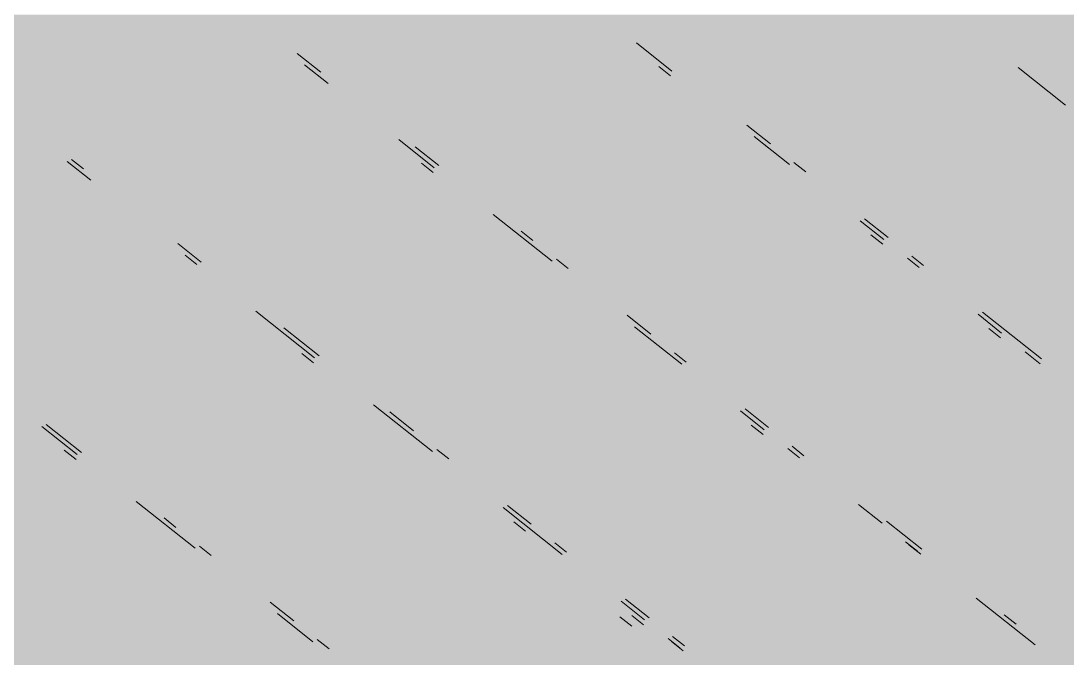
# Model space of a CAD drawing. Header units: millimetres. Extents: x 5 to 1315, y 5 to 292.
# Drawn here: x 1183.984 to 1186.931, y 97.095 to 98.889 of the extents above; entities that cross this region are included whole.
import ezdxf

# ---------------------------------------------------------------- set-up
doc = ezdxf.new("R2010")
doc.units = ezdxf.units.MM
doc.layers.add('EXISTING', color=7, linetype='Continuous')
doc.layers.add('IMAGES', color=7, linetype='Continuous')

# ---------------------------------------------------------------- blocks, each defined once
blk = doc.blocks.new('SHEET_03')
at = {"layer": 'EXISTING', "color": 250, "lineweight": 9}
for p, q in [((285.718, 98.827), (285.8176, 98.748)), ((284.8292, 98.7451), (284.7628, 98.7978)), ((284.7835, 98.7656), (284.8499, 98.7129)), ((285.8145, 98.7344), (285.7813, 98.7607)), ((286.7939, 98.7576), (286.9267, 98.6522)), ((286.0956, 98.5432), (286.0293, 98.5958)), ((286.05, 98.5636), (286.1496, 98.4846)), ((286.0925, 98.5295), (286.0593, 98.5559)), ((285.0491, 98.5549), (285.1487, 98.4759)), ((285.1612, 98.4818), (285.0948, 98.5344)), ((284.1603, 98.473), (284.1271, 98.4994)), ((284.1146, 98.4935), (284.181, 98.4408)), ((285.1456, 98.4623), (285.1124, 98.4886)), ((286.1952, 98.4641), (286.162, 98.4905)), ((285.3147, 98.3442), (285.4806, 98.2125)), ((286.3487, 98.3266), (286.4151, 98.2739)), ((286.4276, 98.2798), (286.3612, 98.3324)), ((285.4267, 98.271), (285.3935, 98.2974)), ((284.4923, 98.2096), (284.4259, 98.2623)), ((286.412, 98.2603), (286.3788, 98.2866)), ((284.4466, 98.2301), (284.4798, 98.2038)), ((285.5263, 98.192), (285.4931, 98.2184)), ((286.4815, 98.2212), (286.5147, 98.1949)), ((286.5272, 98.2007), (286.494, 98.2271)), ((284.6458, 98.0721), (284.8117, 97.9404)), ((285.7587, 98.0077), (285.6923, 98.0603)), ((286.6807, 98.0632), (286.7471, 98.0105)), ((286.8591, 97.9374), (286.6932, 98.069)), ((284.8242, 97.9463), (284.7246, 98.0253)), ((285.713, 98.0281), (285.8458, 97.9228)), ((286.7439, 97.9969), (286.7107, 98.0232)), ((284.8086, 97.9268), (284.7754, 97.9531)), ((285.8583, 97.9286), (285.8251, 97.955)), ((286.8135, 97.9578), (286.8467, 97.9315)), ((286.856, 97.9237), (286.8228, 97.9501)), ((284.9777, 97.8087), (285.1437, 97.677)), ((286.0118, 97.7911), (286.0782, 97.7384)), ((286.0907, 97.7443), (286.0243, 97.7969)), ((285.0898, 97.7355), (285.0234, 97.7882)), ((284.0432, 97.7473), (284.1428, 97.6683)), ((284.1553, 97.6741), (284.0557, 97.7532)), ((285.0867, 97.7219), (285.0535, 97.7483)), ((286.075, 97.7248), (286.0418, 97.7511)), ((284.1397, 97.6547), (284.1065, 97.681)), ((285.1894, 97.6565), (285.1562, 97.6829)), ((286.1446, 97.6857), (286.1778, 97.6594)), ((286.1902, 97.6652), (286.157, 97.6916)), ((284.3088, 97.5366), (284.4748, 97.4049)), ((285.4217, 97.4722), (285.3554, 97.5248)), ((286.3437, 97.5277), (286.4101, 97.475)), ((285.3429, 97.519), (285.5088, 97.3873)), ((284.4209, 97.4634), (284.3877, 97.4898)), ((285.4061, 97.4527), (285.3729, 97.479)), ((286.5222, 97.4019), (286.4226, 97.4809)), ((284.5205, 97.3844), (284.4873, 97.4108)), ((285.5213, 97.3931), (285.4881, 97.4195)), ((286.4765, 97.4223), (286.5097, 97.396)), ((286.5191, 97.3882), (286.4859, 97.4146)), ((285.7537, 97.2088), (285.6873, 97.2614)), ((286.6757, 97.2643), (286.8417, 97.1326)), ((284.7528, 97.2), (284.6865, 97.2527)), ((285.6748, 97.2556), (285.7412, 97.2029)), ((284.7072, 97.2205), (284.8067, 97.1415)), ((285.705, 97.185), (285.6718, 97.2113)), ((285.7381, 97.1893), (285.7049, 97.2156)), ((286.7878, 97.1911), (286.7546, 97.2175)), ((284.8524, 97.121), (284.8192, 97.1474)), ((285.8076, 97.1502), (285.8408, 97.1239)), ((285.8502, 97.1161), (285.817, 97.1425)), ((285.8533, 97.1297), (285.8201, 97.1561))]:
    blk.add_line(p, q, dxfattribs=at)
at = {"layer": 'IMAGES', "color": 7}
for points in [[(283.9382, 98.81), (284.5164, 98.81), (283.9382, 98.9064), (284.5164, 98.9064)], [(284.5164, 98.81), (284.6127, 98.81), (284.5164, 98.9064), (284.6127, 98.9064)], [(284.6127, 98.81), (284.8055, 98.81), (284.6127, 98.9064), (284.8055, 98.9064)], [(284.8055, 98.81), (285.3836, 98.81), (284.8055, 98.9064), (285.3836, 98.9064)], [(285.3836, 98.81), (285.48, 98.81), (285.3836, 98.9064), (285.48, 98.9064)], [(285.48, 98.81), (285.5764, 98.81), (285.48, 98.9064), (285.5764, 98.9064)], [(285.5764, 98.81), (285.7691, 98.81), (285.5764, 98.9064), (285.7691, 98.9064)], [(285.7691, 98.81), (285.8655, 98.81), (285.7691, 98.9064), (285.8655, 98.9064)], [(285.8655, 98.81), (285.9618, 98.81), (285.8655, 98.9064), (285.9618, 98.9064)], [(285.9618, 98.81), (286.4436, 98.81), (285.9618, 98.9064), (286.4436, 98.9064)], [(286.4436, 98.81), (286.54, 98.81), (286.4436, 98.9064), (286.54, 98.9064)], [(286.54, 98.81), (286.6364, 98.81), (286.54, 98.9064), (286.6364, 98.9064)], [(286.6364, 98.81), (286.8291, 98.81), (286.6364, 98.9064), (286.8291, 98.9064)], [(286.8291, 98.81), (287.0218, 98.81), (286.8291, 98.9064), (287.0218, 98.9064)], [(283.9382, 98.7136), (284.0345, 98.7136), (283.9382, 98.81), (284.0345, 98.81)], [(284.0345, 98.7136), (284.5164, 98.7136), (284.0345, 98.81), (284.5164, 98.81)], [(284.5164, 98.7136), (284.6127, 98.7136), (284.5164, 98.81), (284.6127, 98.81)], [(284.6127, 98.7136), (284.7091, 98.7136), (284.6127, 98.81), (284.7091, 98.81)], [(284.7091, 98.7136), (284.9018, 98.7136), (284.7091, 98.81), (284.9018, 98.81)], [(284.9018, 98.7136), (284.9982, 98.7136), (284.9018, 98.81), (284.9982, 98.81)], [(284.9982, 98.7136), (285.5764, 98.7136), (284.9982, 98.81), (285.5764, 98.81)], [(285.5764, 98.7136), (285.6727, 98.7136), (285.5764, 98.81), (285.6727, 98.81)], [(285.6727, 98.7136), (285.8655, 98.7136), (285.6727, 98.81), (285.8655, 98.81)], [(285.8655, 98.7136), (285.9618, 98.7136), (285.8655, 98.81), (285.9618, 98.81)], [(285.9618, 98.7136), (286.0582, 98.7136), (285.9618, 98.81), (286.0582, 98.81)], [(286.0582, 98.7136), (286.54, 98.7136), (286.0582, 98.81), (286.54, 98.81)], [(286.54, 98.7136), (286.6364, 98.7136), (286.54, 98.81), (286.6364, 98.81)], [(286.6364, 98.7136), (286.7327, 98.7136), (286.6364, 98.81), (286.7327, 98.81)], [(286.7327, 98.7136), (286.9255, 98.7136), (286.7327, 98.81), (286.9255, 98.81)], [(286.9255, 98.7136), (287.0218, 98.7136), (286.9255, 98.81), (287.0218, 98.81)], [(283.9382, 98.6172), (284.0345, 98.6172), (283.9382, 98.7136), (284.0345, 98.7136)], [(284.0345, 98.6172), (284.1309, 98.6172), (284.0345, 98.7136), (284.1309, 98.7136)], [(284.1309, 98.6172), (284.2273, 98.6172), (284.1309, 98.7136), (284.2273, 98.7136)], [(284.2273, 98.6172), (284.7091, 98.6172), (284.2273, 98.7136), (284.7091, 98.7136)], [(284.7091, 98.6172), (284.8055, 98.6172), (284.7091, 98.7136), (284.8055, 98.7136)], [(284.8055, 98.6172), (284.9982, 98.6172), (284.8055, 98.7136), (284.9982, 98.7136)], [(284.9982, 98.6172), (285.0945, 98.6172), (284.9982, 98.7136), (285.0945, 98.7136)], [(285.0945, 98.6172), (285.1909, 98.6172), (285.0945, 98.7136), (285.1909, 98.7136)], [(285.1909, 98.6172), (285.6727, 98.6172), (285.1909, 98.7136), (285.6727, 98.7136)], [(285.6727, 98.6172), (285.7691, 98.6172), (285.6727, 98.7136), (285.7691, 98.7136)], [(285.7691, 98.6172), (285.8655, 98.6172), (285.7691, 98.7136), (285.8655, 98.7136)], [(285.8655, 98.6172), (285.9618, 98.6172), (285.8655, 98.7136), (285.9618, 98.7136)], [(285.9618, 98.6172), (286.0582, 98.6172), (285.9618, 98.7136), (286.0582, 98.7136)], [(286.0582, 98.6172), (286.1545, 98.6172), (286.0582, 98.7136), (286.1545, 98.7136)], [(286.1545, 98.6172), (286.6364, 98.6172), (286.1545, 98.7136), (286.6364, 98.7136)], [(286.6364, 98.6172), (286.7327, 98.6172), (286.6364, 98.7136), (286.7327, 98.7136)], [(286.7327, 98.6172), (286.8291, 98.6172), (286.7327, 98.7136), (286.8291, 98.7136)], [(286.8291, 98.6172), (286.9255, 98.6172), (286.8291, 98.7136), (286.9255, 98.7136)], [(286.9255, 98.6172), (287.1182, 98.6172), (286.9255, 98.7136), (287.1182, 98.7136)], [(283.9382, 98.5208), (284.0345, 98.5208), (283.9382, 98.6172), (284.0345, 98.6172)], [(284.0345, 98.5208), (284.1309, 98.5208), (284.0345, 98.6172), (284.1309, 98.6172)], [(284.1309, 98.5208), (284.2273, 98.5208), (284.1309, 98.6172), (284.2273, 98.6172)], [(284.2273, 98.5208), (284.3236, 98.5208), (284.2273, 98.6172), (284.3236, 98.6172)], [(284.3236, 98.5208), (284.8055, 98.5208), (284.3236, 98.6172), (284.8055, 98.6172)], [(284.8055, 98.5208), (284.9018, 98.5208), (284.8055, 98.6172), (284.9018, 98.6172)], [(284.9018, 98.5208), (284.9982, 98.5208), (284.9018, 98.6172), (284.9982, 98.6172)], [(284.9982, 98.5208), (285.0945, 98.5208), (284.9982, 98.6172), (285.0945, 98.6172)], [(285.0945, 98.5208), (285.1909, 98.5208), (285.0945, 98.6172), (285.1909, 98.6172)], [(285.1909, 98.5208), (285.2873, 98.5208), (285.1909, 98.6172), (285.2873, 98.6172)], [(285.2873, 98.5208), (285.7691, 98.5208), (285.2873, 98.6172), (285.7691, 98.6172)], [(285.7691, 98.5208), (285.8655, 98.5208), (285.7691, 98.6172), (285.8655, 98.6172)], [(285.8655, 98.5208), (285.9618, 98.5208), (285.8655, 98.6172), (285.9618, 98.6172)], [(285.9618, 98.5208), (286.0582, 98.5208), (285.9618, 98.6172), (286.0582, 98.6172)], [(286.0582, 98.5208), (286.1545, 98.5208), (286.0582, 98.6172), (286.1545, 98.6172)], [(286.1545, 98.5208), (286.2509, 98.5208), (286.1545, 98.6172), (286.2509, 98.6172)], [(286.2509, 98.5208), (286.3473, 98.5208), (286.2509, 98.6172), (286.3473, 98.6172)], [(286.3473, 98.5208), (286.7327, 98.5208), (286.3473, 98.6172), (286.7327, 98.6172)], [(286.7327, 98.5208), (286.8291, 98.5208), (286.7327, 98.6172), (286.8291, 98.6172)], [(286.8291, 98.5208), (286.9255, 98.5208), (286.8291, 98.6172), (286.9255, 98.6172)], [(286.9255, 98.5208), (287.0218, 98.5208), (286.9255, 98.6172), (287.0218, 98.6172)], [(283.9382, 98.4244), (284.0345, 98.4244), (283.9382, 98.5208), (284.0345, 98.5208)], [(284.0345, 98.4244), (284.1309, 98.4244), (284.0345, 98.5208), (284.1309, 98.5208)], [(284.1309, 98.4244), (284.2273, 98.4244), (284.1309, 98.5208), (284.2273, 98.5208)], [(284.2273, 98.4244), (284.3236, 98.4244), (284.2273, 98.5208), (284.3236, 98.5208)], [(284.3236, 98.4244), (284.42, 98.4244), (284.3236, 98.5208), (284.42, 98.5208)], [(284.42, 98.4244), (284.9018, 98.4244), (284.42, 98.5208), (284.9018, 98.5208)], [(284.9018, 98.4244), (284.9982, 98.4244), (284.9018, 98.5208), (284.9982, 98.5208)], [(284.9982, 98.4244), (285.0945, 98.4244), (284.9982, 98.5208), (285.0945, 98.5208)], [(285.0945, 98.4244), (285.1909, 98.4244), (285.0945, 98.5208), (285.1909, 98.5208)], [(285.1909, 98.4244), (285.2873, 98.4244), (285.1909, 98.5208), (285.2873, 98.5208)], [(285.2873, 98.4244), (285.3836, 98.4244), (285.2873, 98.5208), (285.3836, 98.5208)], [(285.3836, 98.4244), (285.9618, 98.4244), (285.3836, 98.5208), (285.9618, 98.5208)], [(285.9618, 98.4244), (286.0582, 98.4244), (285.9618, 98.5208), (286.0582, 98.5208)], [(286.0582, 98.4244), (286.2509, 98.4244), (286.0582, 98.5208), (286.2509, 98.5208)], [(286.2509, 98.4244), (286.3473, 98.4244), (286.2509, 98.5208), (286.3473, 98.5208)], [(286.3473, 98.4244), (286.4436, 98.4244), (286.3473, 98.5208), (286.4436, 98.5208)], [(286.4436, 98.4244), (286.9255, 98.4244), (286.4436, 98.5208), (286.9255, 98.5208)], [(286.9255, 98.4244), (287.0218, 98.4244), (286.9255, 98.5208), (287.0218, 98.5208)], [(283.9382, 98.328), (284.0345, 98.328), (283.9382, 98.4244), (284.0345, 98.4244)], [(284.0345, 98.328), (284.1309, 98.328), (284.0345, 98.4244), (284.1309, 98.4244)], [(284.1309, 98.328), (284.2273, 98.328), (284.1309, 98.4244), (284.2273, 98.4244)], [(284.2273, 98.328), (284.3236, 98.328), (284.2273, 98.4244), (284.3236, 98.4244)], [(284.3236, 98.328), (284.42, 98.328), (284.3236, 98.4244), (284.42, 98.4244)], [(284.42, 98.328), (284.5164, 98.328), (284.42, 98.4244), (284.5164, 98.4244)], [(284.5164, 98.328), (284.9982, 98.328), (284.5164, 98.4244), (284.9982, 98.4244)], [(284.9982, 98.328), (285.0945, 98.328), (284.9982, 98.4244), (285.0945, 98.4244)], [(285.0945, 98.328), (285.1909, 98.328), (285.0945, 98.4244), (285.1909, 98.4244)], [(285.1909, 98.328), (285.3836, 98.328), (285.1909, 98.4244), (285.3836, 98.4244)], [(285.3836, 98.328), (285.48, 98.328), (285.3836, 98.4244), (285.48, 98.4244)], [(285.48, 98.328), (286.1545, 98.328), (285.48, 98.4244), (286.1545, 98.4244)], [(286.1545, 98.328), (286.2509, 98.328), (286.1545, 98.4244), (286.2509, 98.4244)], [(286.2509, 98.2316), (286.4436, 98.2316), (286.2509, 98.4244), (286.4436, 98.4244)], [(286.4436, 98.328), (286.54, 98.328), (286.4436, 98.4244), (286.54, 98.4244)], [(286.54, 98.328), (287.0218, 98.328), (286.54, 98.4244), (287.0218, 98.4244)], [(283.9382, 98.2316), (284.0345, 98.2316), (283.9382, 98.328), (284.0345, 98.328)], [(284.0345, 98.2316), (284.1309, 98.2316), (284.0345, 98.328), (284.1309, 98.328)], [(284.1309, 98.2316), (284.2273, 98.2316), (284.1309, 98.328), (284.2273, 98.328)], [(284.2273, 98.2316), (284.3236, 98.2316), (284.2273, 98.328), (284.3236, 98.328)], [(284.3236, 98.2316), (284.42, 98.2316), (284.3236, 98.328), (284.42, 98.328)], [(284.42, 98.2316), (284.5164, 98.2316), (284.42, 98.328), (284.5164, 98.328)], [(284.5164, 98.2316), (284.6127, 98.2316), (284.5164, 98.328), (284.6127, 98.328)], [(284.6127, 98.2316), (285.1909, 98.2316), (284.6127, 98.328), (285.1909, 98.328)], [(285.1909, 98.2316), (285.2873, 98.2316), (285.1909, 98.328), (285.2873, 98.328)], [(285.2873, 98.2316), (285.48, 98.2316), (285.2873, 98.328), (285.48, 98.328)], [(285.48, 98.2316), (285.5764, 98.2316), (285.48, 98.328), (285.5764, 98.328)], [(285.5764, 98.2316), (285.6727, 98.2316), (285.5764, 98.328), (285.6727, 98.328)], [(285.6727, 98.2316), (286.1545, 98.2316), (285.6727, 98.328), (286.1545, 98.328)], [(286.1545, 98.2316), (286.2509, 98.2316), (286.1545, 98.328), (286.2509, 98.328)], [(286.4436, 98.2316), (286.54, 98.2316), (286.4436, 98.328), (286.54, 98.328)], [(286.54, 98.2316), (286.6364, 98.2316), (286.54, 98.328), (286.6364, 98.328)], [(286.6364, 98.2316), (286.7327, 98.2316), (286.6364, 98.328), (286.7327, 98.328)], [(286.7327, 98.2316), (287.1182, 98.2316), (286.7327, 98.328), (287.1182, 98.328)], [(283.7455, 98.1352), (284.0345, 98.1352), (283.7455, 98.2316), (284.0345, 98.2316)], [(284.0345, 98.1352), (284.2273, 98.1352), (284.0345, 98.2316), (284.2273, 98.2316)], [(284.2273, 98.1352), (284.3236, 98.1352), (284.2273, 98.2316), (284.3236, 98.2316)], [(284.3236, 98.1352), (284.42, 98.1352), (284.3236, 98.2316), (284.42, 98.2316)], [(284.42, 98.1352), (284.5164, 98.1352), (284.42, 98.2316), (284.5164, 98.2316)], [(284.5164, 98.1352), (284.6127, 98.1352), (284.5164, 98.2316), (284.6127, 98.2316)], [(284.6127, 98.1352), (284.7091, 98.1352), (284.6127, 98.2316), (284.7091, 98.2316)], [(284.7091, 98.1352), (285.2873, 98.1352), (284.7091, 98.2316), (285.2873, 98.2316)], [(285.2873, 98.1352), (285.3836, 98.1352), (285.2873, 98.2316), (285.3836, 98.2316)], [(285.3836, 98.1352), (285.5764, 98.1352), (285.3836, 98.2316), (285.5764, 98.2316)], [(285.5764, 98.1352), (285.6727, 98.1352), (285.5764, 98.2316), (285.6727, 98.2316)], [(285.6727, 98.1352), (285.7691, 98.1352), (285.6727, 98.2316), (285.7691, 98.2316)], [(285.7691, 98.1352), (286.2509, 98.1352), (285.7691, 98.2316), (286.2509, 98.2316)], [(286.2509, 98.1352), (286.4436, 98.1352), (286.2509, 98.2316), (286.4436, 98.2316)], [(286.4436, 98.1352), (286.54, 98.1352), (286.4436, 98.2316), (286.54, 98.2316)], [(286.54, 98.1352), (286.6364, 98.1352), (286.54, 98.2316), (286.6364, 98.2316)], [(286.6364, 98.1352), (286.7327, 98.1352), (286.6364, 98.2316), (286.7327, 98.2316)], [(286.7327, 98.1352), (286.8291, 98.1352), (286.7327, 98.2316), (286.8291, 98.2316)], [(286.8291, 98.1352), (287.2145, 98.1352), (286.8291, 98.2316), (287.2145, 98.2316)], [(283.8418, 98.0387), (284.1309, 98.0387), (283.8418, 98.1352), (284.1309, 98.1352)], [(284.1309, 98.0387), (284.2273, 98.0387), (284.1309, 98.1352), (284.2273, 98.1352)], [(284.2273, 98.0387), (284.3236, 98.0387), (284.2273, 98.1352), (284.3236, 98.1352)], [(284.3236, 98.0387), (284.42, 98.0387), (284.3236, 98.1352), (284.42, 98.1352)], [(284.42, 98.0387), (284.5164, 98.0387), (284.42, 98.1352), (284.5164, 98.1352)], [(284.5164, 98.0387), (284.6127, 98.0387), (284.5164, 98.1352), (284.6127, 98.1352)], [(284.6127, 98.0387), (284.7091, 98.0387), (284.6127, 98.1352), (284.7091, 98.1352)], [(284.7091, 98.0387), (284.8055, 98.0387), (284.7091, 98.1352), (284.8055, 98.1352)], [(284.8055, 98.0387), (284.9018, 98.0387), (284.8055, 98.1352), (284.9018, 98.1352)], [(284.9018, 98.0387), (285.3836, 98.0387), (284.9018, 98.1352), (285.3836, 98.1352)], [(285.3836, 98.0387), (285.48, 98.0387), (285.3836, 98.1352), (285.48, 98.1352)], [(285.48, 97.9423), (285.5764, 97.9423), (285.48, 98.1352), (285.5764, 98.1352)], [(285.5764, 98.0387), (285.6727, 98.0387), (285.5764, 98.1352), (285.6727, 98.1352)], [(285.6727, 97.9423), (285.7691, 97.9423), (285.6727, 98.1352), (285.7691, 98.1352)], [(285.7691, 98.0387), (285.8655, 98.0387), (285.7691, 98.1352), (285.8655, 98.1352)], [(285.8655, 98.0387), (286.4436, 98.0387), (285.8655, 98.1352), (286.4436, 98.1352)], [(286.4436, 98.0387), (286.54, 98.0387), (286.4436, 98.1352), (286.54, 98.1352)], [(286.54, 98.0387), (286.6364, 98.0387), (286.54, 98.1352), (286.6364, 98.1352)], [(286.6364, 98.0387), (286.7327, 98.0387), (286.6364, 98.1352), (286.7327, 98.1352)], [(286.7327, 98.0387), (286.8291, 98.0387), (286.7327, 98.1352), (286.8291, 98.1352)], [(286.8291, 98.0387), (286.9255, 98.0387), (286.8291, 98.1352), (286.9255, 98.1352)], [(286.9255, 98.0387), (287.4073, 98.0387), (286.9255, 98.1352), (287.4073, 98.1352)], [(283.8418, 97.9423), (284.2273, 97.9423), (283.8418, 98.0387), (284.2273, 98.0387)], [(284.2273, 97.9423), (284.3236, 97.9423), (284.2273, 98.0387), (284.3236, 98.0387)], [(284.3236, 97.9423), (284.42, 97.9423), (284.3236, 98.0387), (284.42, 98.0387)], [(284.42, 97.9423), (284.5164, 97.9423), (284.42, 98.0387), (284.5164, 98.0387)], [(284.5164, 97.9423), (284.6127, 97.9423), (284.5164, 98.0387), (284.6127, 98.0387)], [(284.6127, 97.9423), (284.7091, 97.9423), (284.6127, 98.0387), (284.7091, 98.0387)], [(284.7091, 97.9423), (284.8055, 97.9423), (284.7091, 98.0387), (284.8055, 98.0387)], [(284.8055, 97.9423), (284.9018, 97.9423), (284.8055, 98.0387), (284.9018, 98.0387)], [(284.9018, 97.9423), (284.9982, 97.9423), (284.9018, 98.0387), (284.9982, 98.0387)], [(284.9982, 97.9423), (285.48, 97.9423), (284.9982, 98.0387), (285.48, 98.0387)], [(285.5764, 97.9423), (285.6727, 97.9423), (285.5764, 98.0387), (285.6727, 98.0387)], [(285.7691, 97.9423), (285.8655, 97.9423), (285.7691, 98.0387), (285.8655, 98.0387)], [(285.8655, 97.9423), (285.9618, 97.9423), (285.8655, 98.0387), (285.9618, 98.0387)], [(285.9618, 97.9423), (286.54, 97.9423), (285.9618, 98.0387), (286.54, 98.0387)], [(286.54, 97.9423), (286.6364, 97.9423), (286.54, 98.0387), (286.6364, 98.0387)], [(286.6364, 97.9423), (286.7327, 97.9423), (286.6364, 98.0387), (286.7327, 98.0387)], [(286.7327, 97.9423), (286.8291, 97.9423), (286.7327, 98.0387), (286.8291, 98.0387)], [(286.8291, 97.9423), (286.9255, 97.9423), (286.8291, 98.0387), (286.9255, 98.0387)], [(286.9255, 97.9423), (287.0218, 97.9423), (286.9255, 98.0387), (287.0218, 98.0387)], [(283.9382, 97.8459), (284.0345, 97.8459), (283.9382, 97.9423), (284.0345, 97.9423)], [(284.0345, 97.8459), (284.1309, 97.8459), (284.0345, 97.9423), (284.1309, 97.9423)], [(284.1309, 97.8459), (284.42, 97.8459), (284.1309, 97.9423), (284.42, 97.9423)], [(284.42, 97.8459), (284.5164, 97.8459), (284.42, 97.9423), (284.5164, 97.9423)], [(284.5164, 97.8459), (284.6127, 97.8459), (284.5164, 97.9423), (284.6127, 97.9423)], [(284.6127, 97.8459), (284.7091, 97.8459), (284.6127, 97.9423), (284.7091, 97.9423)], [(284.7091, 97.8459), (284.8055, 97.8459), (284.7091, 97.9423), (284.8055, 97.9423)], [(284.8055, 97.8459), (284.9018, 97.8459), (284.8055, 97.9423), (284.9018, 97.9423)], [(284.9018, 97.8459), (284.9982, 97.8459), (284.9018, 97.9423), (284.9982, 97.9423)], [(284.9982, 97.8459), (285.0945, 97.8459), (284.9982, 97.9423), (285.0945, 97.9423)], [(285.0945, 97.8459), (285.5764, 97.8459), (285.0945, 97.9423), (285.5764, 97.9423)], [(285.5764, 97.8459), (285.7691, 97.8459), (285.5764, 97.9423), (285.7691, 97.9423)], [(285.7691, 97.8459), (285.9618, 97.8459), (285.7691, 97.9423), (285.9618, 97.9423)], [(285.9618, 97.8459), (286.0582, 97.8459), (285.9618, 97.9423), (286.0582, 97.9423)], [(286.0582, 97.8459), (286.1545, 97.8459), (286.0582, 97.9423), (286.1545, 97.9423)], [(286.1545, 97.8459), (286.6364, 97.8459), (286.1545, 97.9423), (286.6364, 97.9423)], [(286.6364, 97.8459), (286.7327, 97.8459), (286.6364, 97.9423), (286.7327, 97.9423)], [(286.7327, 97.8459), (286.8291, 97.8459), (286.7327, 97.9423), (286.8291, 97.9423)], [(286.8291, 97.8459), (286.9255, 97.8459), (286.8291, 97.9423), (286.9255, 97.9423)], [(286.9255, 97.8459), (287.0218, 97.8459), (286.9255, 97.9423), (287.0218, 97.9423)], [(283.9382, 97.7495), (284.0345, 97.7495), (283.9382, 97.8459), (284.0345, 97.8459)], [(284.0345, 97.7495), (284.1309, 97.7495), (284.0345, 97.8459), (284.1309, 97.8459)], [(284.1309, 97.7495), (284.5164, 97.7495), (284.1309, 97.8459), (284.5164, 97.8459)], [(284.5164, 97.7495), (284.7091, 97.7495), (284.5164, 97.8459), (284.7091, 97.8459)], [(284.7091, 97.7495), (284.8055, 97.7495), (284.7091, 97.8459), (284.8055, 97.8459)], [(284.8055, 97.7495), (284.9018, 97.7495), (284.8055, 97.8459), (284.9018, 97.8459)], [(284.9018, 97.7495), (284.9982, 97.7495), (284.9018, 97.8459), (284.9982, 97.8459)], [(284.9982, 97.7495), (285.0945, 97.7495), (284.9982, 97.8459), (285.0945, 97.8459)], [(285.0945, 97.7495), (285.1909, 97.7495), (285.0945, 97.8459), (285.1909, 97.8459)], [(285.1909, 97.7495), (285.2873, 97.7495), (285.1909, 97.8459), (285.2873, 97.8459)], [(285.2873, 97.7495), (285.7691, 97.7495), (285.2873, 97.8459), (285.7691, 97.8459)], [(285.7691, 97.7495), (285.8655, 97.7495), (285.7691, 97.8459), (285.8655, 97.8459)], [(285.8655, 97.7495), (285.9618, 97.7495), (285.8655, 97.8459), (285.9618, 97.8459)], [(285.9618, 97.7495), (286.0582, 97.7495), (285.9618, 97.8459), (286.0582, 97.8459)], [(286.0582, 97.7495), (286.1545, 97.7495), (286.0582, 97.8459), (286.1545, 97.8459)], [(286.1545, 97.7495), (286.2509, 97.7495), (286.1545, 97.8459), (286.2509, 97.8459)], [(286.2509, 97.7495), (286.8291, 97.7495), (286.2509, 97.8459), (286.8291, 97.8459)], [(286.8291, 97.7495), (286.9255, 97.7495), (286.8291, 97.8459), (286.9255, 97.8459)], [(286.9255, 97.7495), (287.0218, 97.7495), (286.9255, 97.8459), (287.0218, 97.8459)], [(283.9382, 97.6531), (284.0345, 97.6531), (283.9382, 97.7495), (284.0345, 97.7495)], [(284.0345, 97.6531), (284.2273, 97.6531), (284.0345, 97.7495), (284.2273, 97.7495)], [(284.2273, 97.6531), (284.3236, 97.6531), (284.2273, 97.7495), (284.3236, 97.7495)], [(284.3236, 97.6531), (284.7091, 97.6531), (284.3236, 97.7495), (284.7091, 97.7495)], [(284.7091, 97.6531), (284.8055, 97.6531), (284.7091, 97.7495), (284.8055, 97.7495)], [(284.8055, 97.6531), (284.9018, 97.6531), (284.8055, 97.7495), (284.9018, 97.7495)], [(284.9018, 97.6531), (284.9982, 97.6531), (284.9018, 97.7495), (284.9982, 97.7495)], [(284.9982, 97.6531), (285.0945, 97.6531), (284.9982, 97.7495), (285.0945, 97.7495)], [(285.0945, 97.6531), (285.1909, 97.6531), (285.0945, 97.7495), (285.1909, 97.7495)], [(285.1909, 97.6531), (285.2873, 97.6531), (285.1909, 97.7495), (285.2873, 97.7495)], [(285.2873, 97.6531), (285.3836, 97.6531), (285.2873, 97.7495), (285.3836, 97.7495)], [(285.3836, 97.6531), (285.8655, 97.6531), (285.3836, 97.7495), (285.8655, 97.7495)], [(285.8655, 97.6531), (285.9618, 97.6531), (285.8655, 97.7495), (285.9618, 97.7495)], [(285.9618, 97.6531), (286.0582, 97.6531), (285.9618, 97.7495), (286.0582, 97.7495)], [(286.0582, 97.6531), (286.2509, 97.6531), (286.0582, 97.7495), (286.2509, 97.7495)], [(286.2509, 97.6531), (286.3473, 97.6531), (286.2509, 97.7495), (286.3473, 97.7495)], [(286.3473, 97.6531), (286.4436, 97.6531), (286.3473, 97.7495), (286.4436, 97.7495)], [(286.4436, 97.6531), (286.9255, 97.6531), (286.4436, 97.7495), (286.9255, 97.7495)], [(286.9255, 97.6531), (287.0218, 97.6531), (286.9255, 97.7495), (287.0218, 97.7495)], [(283.9382, 97.5567), (284.0345, 97.5567), (283.9382, 97.6531), (284.0345, 97.6531)], [(284.0345, 97.5567), (284.1309, 97.5567), (284.0345, 97.6531), (284.1309, 97.6531)], [(284.1309, 97.5567), (284.3236, 97.5567), (284.1309, 97.6531), (284.3236, 97.6531)], [(284.3236, 97.5567), (284.5164, 97.5567), (284.3236, 97.6531), (284.5164, 97.6531)], [(284.5164, 97.5567), (284.8055, 97.5567), (284.5164, 97.6531), (284.8055, 97.6531)], [(284.8055, 97.5567), (284.9018, 97.5567), (284.8055, 97.6531), (284.9018, 97.6531)], [(284.9018, 97.5567), (284.9982, 97.5567), (284.9018, 97.6531), (284.9982, 97.6531)], [(284.9982, 97.5567), (285.0945, 97.5567), (284.9982, 97.6531), (285.0945, 97.6531)], [(285.0945, 97.5567), (285.1909, 97.5567), (285.0945, 97.6531), (285.1909, 97.6531)], [(285.1909, 97.5567), (285.2873, 97.5567), (285.1909, 97.6531), (285.2873, 97.6531)], [(285.2873, 97.5567), (285.3836, 97.5567), (285.2873, 97.6531), (285.3836, 97.6531)], [(285.3836, 97.5567), (285.48, 97.5567), (285.3836, 97.6531), (285.48, 97.6531)], [(285.48, 97.5567), (286.0582, 97.5567), (285.48, 97.6531), (286.0582, 97.6531)], [(286.0582, 97.5567), (286.1545, 97.5567), (286.0582, 97.6531), (286.1545, 97.6531)], [(286.1545, 97.5567), (286.2509, 97.5567), (286.1545, 97.6531), (286.2509, 97.6531)], [(286.2509, 97.5567), (286.3473, 97.5567), (286.2509, 97.6531), (286.3473, 97.6531)], [(286.3473, 97.5567), (286.4436, 97.5567), (286.3473, 97.6531), (286.4436, 97.6531)], [(286.4436, 97.5567), (286.54, 97.5567), (286.4436, 97.6531), (286.54, 97.6531)], [(286.54, 97.5567), (287.1182, 97.5567), (286.54, 97.6531), (287.1182, 97.6531)], [(283.5527, 97.4603), (284.0345, 97.4603), (283.5527, 97.5567), (284.0345, 97.5567)], [(284.0345, 97.4603), (284.1309, 97.4603), (284.0345, 97.5567), (284.1309, 97.5567)], [(284.1309, 97.4603), (284.2273, 97.4603), (284.1309, 97.5567), (284.2273, 97.5567)], [(284.2273, 97.4603), (284.3236, 97.4603), (284.2273, 97.5567), (284.3236, 97.5567)], [(284.3236, 97.4603), (284.42, 97.4603), (284.3236, 97.5567), (284.42, 97.5567)], [(284.42, 97.4603), (284.5164, 97.4603), (284.42, 97.5567), (284.5164, 97.5567)], [(284.5164, 97.4603), (284.6127, 97.4603), (284.5164, 97.5567), (284.6127, 97.5567)], [(284.6127, 97.4603), (284.9018, 97.4603), (284.6127, 97.5567), (284.9018, 97.5567)], [(284.9018, 97.4603), (284.9982, 97.4603), (284.9018, 97.5567), (284.9982, 97.5567)], [(284.9982, 97.4603), (285.0945, 97.4603), (284.9982, 97.5567), (285.0945, 97.5567)], [(285.0945, 97.4603), (285.1909, 97.4603), (285.0945, 97.5567), (285.1909, 97.5567)], [(285.1909, 97.4603), (285.2873, 97.4603), (285.1909, 97.5567), (285.2873, 97.5567)], [(285.2873, 97.4603), (285.3836, 97.4603), (285.2873, 97.5567), (285.3836, 97.5567)], [(285.3836, 97.4603), (285.48, 97.4603), (285.3836, 97.5567), (285.48, 97.5567)], [(285.48, 97.4603), (286.1545, 97.4603), (285.48, 97.5567), (286.1545, 97.5567)], [(286.1545, 97.4603), (286.2509, 97.4603), (286.1545, 97.5567), (286.2509, 97.5567)], [(286.2509, 97.4603), (286.4436, 97.4603), (286.2509, 97.5567), (286.4436, 97.5567)], [(286.4436, 97.4603), (286.54, 97.4603), (286.4436, 97.5567), (286.54, 97.5567)], [(286.54, 97.4603), (286.6364, 97.4603), (286.54, 97.5567), (286.6364, 97.5567)], [(286.6364, 97.4603), (287.1182, 97.4603), (286.6364, 97.5567), (287.1182, 97.5567)], [(283.5527, 97.3639), (284.2273, 97.3639), (283.5527, 97.4603), (284.2273, 97.4603)], [(284.2273, 97.3639), (284.3236, 97.3639), (284.2273, 97.4603), (284.3236, 97.4603)], [(284.3236, 97.3639), (284.42, 97.3639), (284.3236, 97.4603), (284.42, 97.4603)], [(284.42, 97.3639), (284.5164, 97.3639), (284.42, 97.4603), (284.5164, 97.4603)], [(284.5164, 97.3639), (284.6127, 97.3639), (284.5164, 97.4603), (284.6127, 97.4603)], [(284.6127, 97.3639), (284.7091, 97.3639), (284.6127, 97.4603), (284.7091, 97.4603)], [(284.7091, 97.3639), (284.9982, 97.3639), (284.7091, 97.4603), (284.9982, 97.4603)], [(284.9982, 97.3639), (285.0945, 97.3639), (284.9982, 97.4603), (285.0945, 97.4603)], [(285.0945, 97.3639), (285.1909, 97.3639), (285.0945, 97.4603), (285.1909, 97.4603)], [(285.1909, 97.3639), (285.2873, 97.3639), (285.1909, 97.4603), (285.2873, 97.4603)], [(285.2873, 97.3639), (285.3836, 97.3639), (285.2873, 97.4603), (285.3836, 97.4603)], [(285.3836, 97.3639), (285.48, 97.3639), (285.3836, 97.4603), (285.48, 97.4603)], [(285.48, 97.3639), (285.5764, 97.3639), (285.48, 97.4603), (285.5764, 97.4603)], [(285.5764, 97.3639), (285.6727, 97.3639), (285.5764, 97.4603), (285.6727, 97.4603)], [(285.6727, 97.3639), (286.2509, 97.3639), (285.6727, 97.4603), (286.2509, 97.4603)], [(286.2509, 97.3639), (286.3473, 97.3639), (286.2509, 97.4603), (286.3473, 97.4603)], [(286.3473, 97.3639), (286.54, 97.3639), (286.3473, 97.4603), (286.54, 97.4603)], [(286.54, 97.3639), (286.6364, 97.3639), (286.54, 97.4603), (286.6364, 97.4603)], [(286.6364, 97.3639), (286.7327, 97.3639), (286.6364, 97.4603), (286.7327, 97.4603)], [(286.7327, 97.3639), (287.2145, 97.3639), (286.7327, 97.4603), (287.2145, 97.4603)], [(283.8418, 97.2675), (284.3236, 97.2675), (283.8418, 97.3639), (284.3236, 97.3639)], [(284.3236, 97.2675), (284.42, 97.2675), (284.3236, 97.3639), (284.42, 97.3639)], [(284.42, 97.2675), (284.5164, 97.2675), (284.42, 97.3639), (284.5164, 97.3639)], [(284.5164, 97.2675), (284.6127, 97.2675), (284.5164, 97.3639), (284.6127, 97.3639)], [(284.6127, 97.2675), (284.7091, 97.2675), (284.6127, 97.3639), (284.7091, 97.3639)], [(284.7091, 97.2675), (284.8055, 97.2675), (284.7091, 97.3639), (284.8055, 97.3639)], [(284.8055, 97.2675), (284.9018, 97.2675), (284.8055, 97.3639), (284.9018, 97.3639)], [(284.9018, 97.2675), (285.0945, 97.2675), (284.9018, 97.3639), (285.0945, 97.3639)], [(285.0945, 97.2675), (285.1909, 97.2675), (285.0945, 97.3639), (285.1909, 97.3639)], [(285.1909, 97.2675), (285.2873, 97.2675), (285.1909, 97.3639), (285.2873, 97.3639)], [(285.2873, 97.2675), (285.3836, 97.2675), (285.2873, 97.3639), (285.3836, 97.3639)], [(285.3836, 97.2675), (285.48, 97.2675), (285.3836, 97.3639), (285.48, 97.3639)], [(285.48, 97.2675), (285.5764, 97.2675), (285.48, 97.3639), (285.5764, 97.3639)], [(285.5764, 97.2675), (285.6727, 97.2675), (285.5764, 97.3639), (285.6727, 97.3639)], [(285.6727, 97.2675), (285.7691, 97.2675), (285.6727, 97.3639), (285.7691, 97.3639)], [(285.7691, 97.2675), (285.8655, 97.2675), (285.7691, 97.3639), (285.8655, 97.3639)], [(285.8655, 97.2675), (286.3473, 97.2675), (285.8655, 97.3639), (286.3473, 97.3639)], [(286.3473, 97.2675), (286.4436, 97.2675), (286.3473, 97.3639), (286.4436, 97.3639)], [(286.4436, 97.2675), (286.54, 97.2675), (286.4436, 97.3639), (286.54, 97.3639)], [(286.54, 97.2675), (286.6364, 97.2675), (286.54, 97.3639), (286.6364, 97.3639)], [(286.6364, 97.2675), (286.7327, 97.2675), (286.6364, 97.3639), (286.7327, 97.3639)], [(286.7327, 97.2675), (286.8291, 97.2675), (286.7327, 97.3639), (286.8291, 97.3639)], [(286.8291, 97.2675), (287.4073, 97.2675), (286.8291, 97.3639), (287.4073, 97.3639)], [(283.9382, 97.1711), (284.42, 97.1711), (283.9382, 97.2675), (284.42, 97.2675)], [(284.42, 97.1711), (284.6127, 97.1711), (284.42, 97.2675), (284.6127, 97.2675)], [(284.6127, 97.1711), (284.8055, 97.1711), (284.6127, 97.2675), (284.8055, 97.2675)], [(284.8055, 97.1711), (284.9018, 97.1711), (284.8055, 97.2675), (284.9018, 97.2675)], [(284.9018, 97.1711), (284.9982, 97.1711), (284.9018, 97.2675), (284.9982, 97.2675)], [(284.9982, 97.1711), (285.2873, 97.1711), (284.9982, 97.2675), (285.2873, 97.2675)], [(285.2873, 97.1711), (285.3836, 97.1711), (285.2873, 97.2675), (285.3836, 97.2675)], [(285.3836, 97.1711), (285.48, 97.1711), (285.3836, 97.2675), (285.48, 97.2675)], [(285.48, 97.1711), (285.5764, 97.1711), (285.48, 97.2675), (285.5764, 97.2675)], [(285.5764, 97.1711), (285.6727, 97.1711), (285.5764, 97.2675), (285.6727, 97.2675)], [(285.6727, 97.1711), (285.7691, 97.1711), (285.6727, 97.2675), (285.7691, 97.2675)], [(285.7691, 97.1711), (285.8655, 97.1711), (285.7691, 97.2675), (285.8655, 97.2675)], [(285.8655, 97.1711), (286.4436, 97.1711), (285.8655, 97.2675), (286.4436, 97.2675)], [(286.4436, 97.1711), (286.54, 97.1711), (286.4436, 97.2675), (286.54, 97.2675)], [(286.54, 97.1711), (286.6364, 97.1711), (286.54, 97.2675), (286.6364, 97.2675)], [(286.6364, 97.1711), (286.8291, 97.1711), (286.6364, 97.2675), (286.8291, 97.2675)], [(286.8291, 97.1711), (286.9255, 97.1711), (286.8291, 97.2675), (286.9255, 97.2675)], [(286.9255, 97.1711), (287.0218, 97.1711), (286.9255, 97.2675), (287.0218, 97.2675)], [(283.9382, 97.0747), (284.0345, 97.0747), (283.9382, 97.1711), (284.0345, 97.1711)], [(284.0345, 97.0747), (284.6127, 97.0747), (284.0345, 97.1711), (284.6127, 97.1711)], [(284.6127, 97.0747), (284.7091, 97.0747), (284.6127, 97.1711), (284.7091, 97.1711)], [(284.7091, 97.0747), (284.9018, 97.0747), (284.7091, 97.1711), (284.9018, 97.1711)], [(284.9018, 97.0747), (285.0945, 97.0747), (284.9018, 97.1711), (285.0945, 97.1711)], [(285.0945, 97.0747), (285.3836, 97.0747), (285.0945, 97.1711), (285.3836, 97.1711)], [(285.3836, 97.0747), (285.48, 97.0747), (285.3836, 97.1711), (285.48, 97.1711)], [(285.48, 97.0747), (285.5764, 97.0747), (285.48, 97.1711), (285.5764, 97.1711)], [(285.5764, 97.0747), (285.6727, 97.0747), (285.5764, 97.1711), (285.6727, 97.1711)], [(285.6727, 97.0747), (285.7691, 97.0747), (285.6727, 97.1711), (285.7691, 97.1711)], [(285.7691, 97.0747), (285.8655, 97.0747), (285.7691, 97.1711), (285.8655, 97.1711)], [(285.8655, 97.0747), (285.9618, 97.0747), (285.8655, 97.1711), (285.9618, 97.1711)], [(285.9618, 97.0747), (286.0582, 97.0747), (285.9618, 97.1711), (286.0582, 97.1711)], [(286.0582, 97.0747), (286.1545, 97.0747), (286.0582, 97.1711), (286.1545, 97.1711)], [(286.1545, 97.0747), (286.7327, 97.0747), (286.1545, 97.1711), (286.7327, 97.1711)], [(286.7327, 97.0747), (286.9255, 97.0747), (286.7327, 97.1711), (286.9255, 97.1711)], [(286.9255, 97.0747), (287.0218, 97.0747), (286.9255, 97.1711), (287.0218, 97.1711)]]:
    blk.add_solid(points, dxfattribs=at)

msp = doc.modelspace()

# ---------------------------------------------------------------- block references
msp.add_blockref('SHEET_03', (900, 0))

doc.saveas('drawing.dxf')
